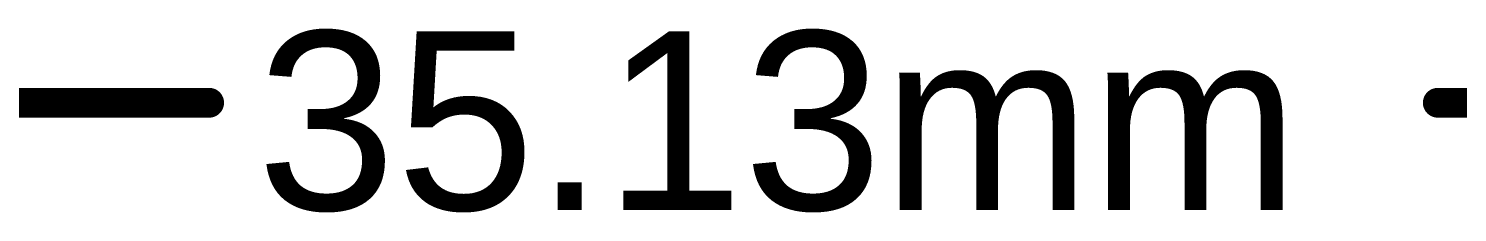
# Model space of a CAD drawing. Header units: inches. Extents: x -12 to 5355, y -7 to 5366.
# Drawn here: x 10.39 to 22.56, y -7.39 to -5.82 of the extents above; entities that cross this region are included whole.
import ezdxf

# ---------------------------------------------------------------- set-up
doc = ezdxf.new("R2010")
doc.units = ezdxf.units.IN
doc.layers.add('Dimensions', color=6, linetype='Continuous')
doc.styles.add('Arial', font='', dxfattribs={"height": 0.2})
doc.styles.get('Arial').set_extended_font_data('Arial')

msp = doc.modelspace()

# ---------------------------------------------------------------- linework, layer by layer
at = {"layer": 'Dimensions'}
for points in [[(0, -6.452, 0.254, 0.254, 0), (11.927, -6.452, 0.254, 0.254, 0)], [(22.389, -6.452, 0.254, 0.254, 0), (35.128, -6.452, 0.254, 0.254, 0)]]:
    msp.add_lwpolyline(points, format="xyseb", dxfattribs=at)
for points in [[(11.863, -6.452, 0.127, 0.127, 1), (11.99, -6.452, 0.127, 0.127, 1)], [(22.325, -6.452, 0.127, 0.127, 1), (22.452, -6.452, 0.127, 0.127, 1)]]:
    msp.add_lwpolyline(points, format="xyseb", close=True, dxfattribs=at)

# ---------------------------------------------------------------- texts
at = {"layer": 'Dimensions', "style": 'Arial'}
msp.add_text('35.13mm', height=1.524, dxfattribs=at).set_placement((12.333, -7.366))

doc.saveas('drawing.dxf')
